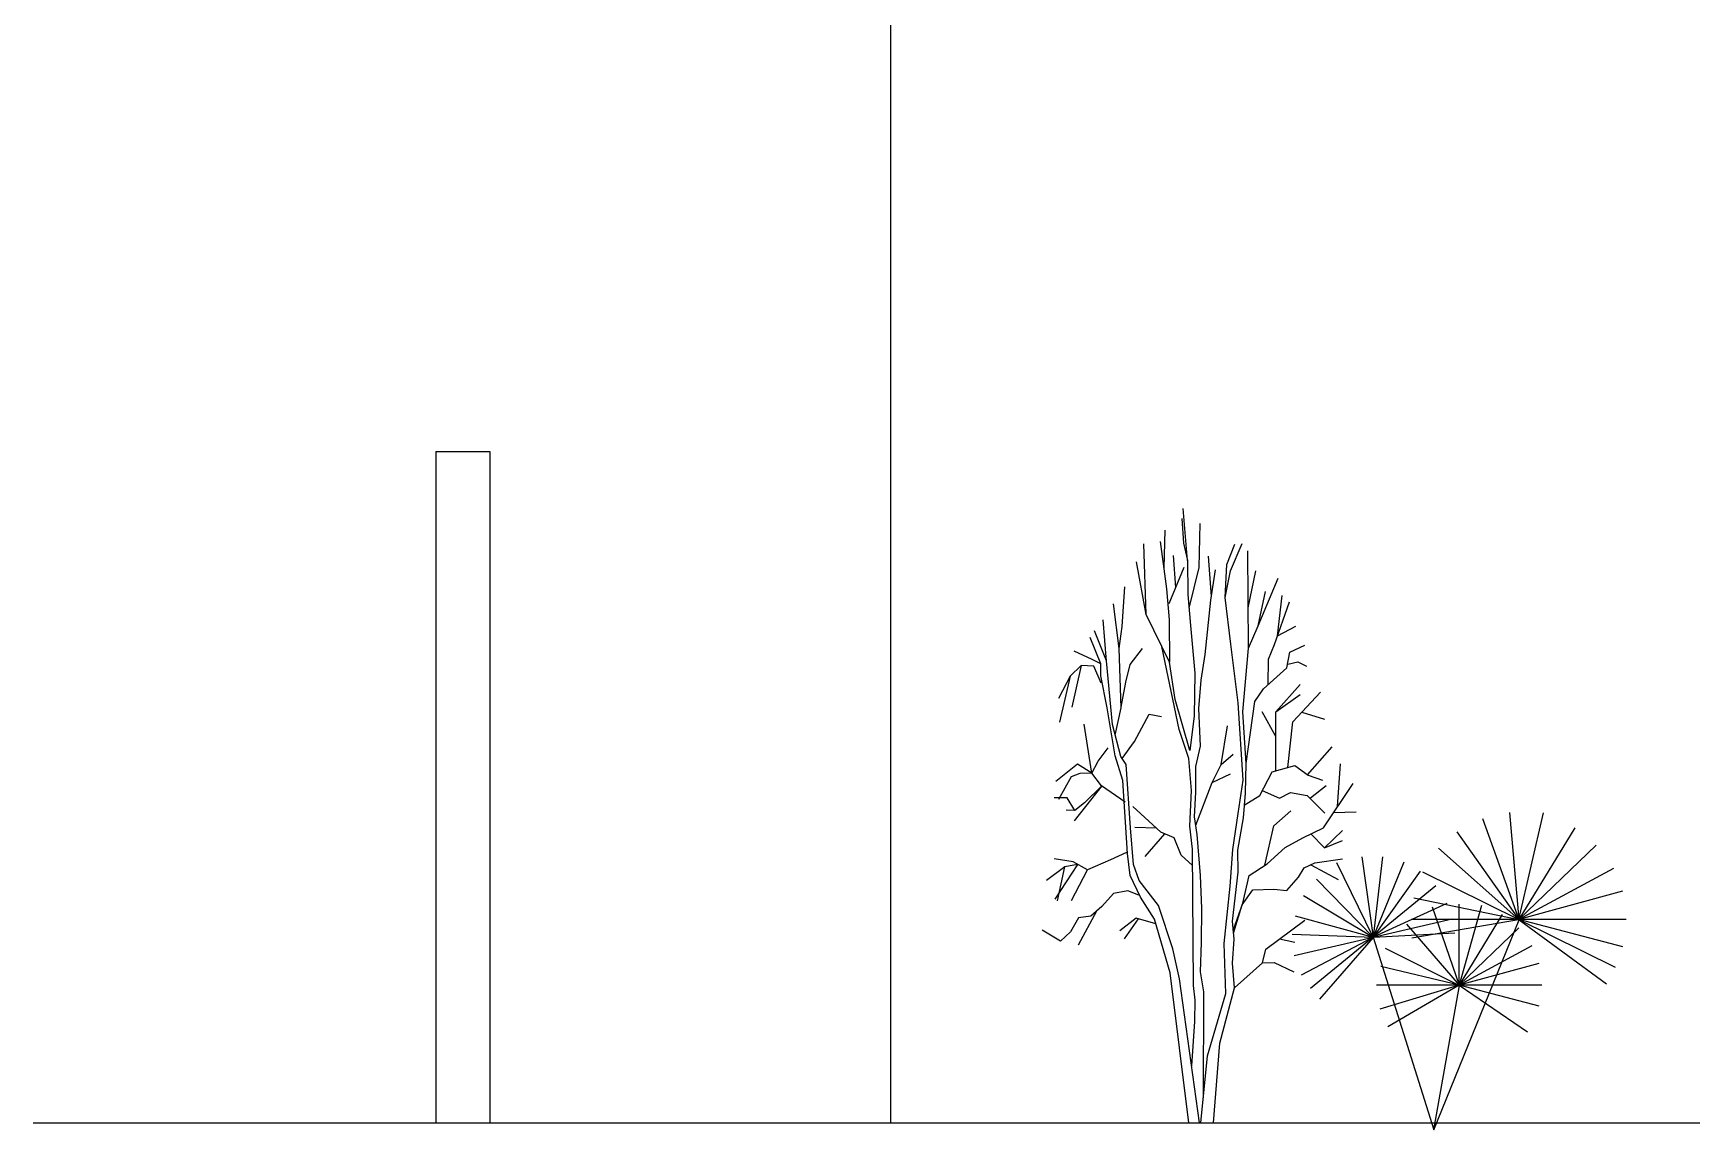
# Model space of a CAD drawing. Header units: millimetres. Extents: x 237 to 339, y 16 to 52.
# Drawn here: x 315.73 to 321.9, y 42.44 to 46.53 of the extents above; entities that cross this region are included whole.
import ezdxf

# ---------------------------------------------------------------- set-up
doc = ezdxf.new("R2010")
doc.units = ezdxf.units.MM
doc.header["$LTSCALE"] = 0.6
doc.header["$MEASUREMENT"] = 0
for name, color, linetype in [('0.3', 3, 'Continuous'), ('0.4', 4, 'Continuous'), ('VEGETAÇAO', 76, 'Continuous')]:
    doc.layers.add(name, color=color, linetype=linetype)

msp = doc.modelspace()

# ---------------------------------------------------------------- linework, layer by layer
at = {"color": 76}
msp.add_line((320.0263, 44.5646), (320.0101, 44.7591), dxfattribs=at)
at = {"layer": '0.3', "lineweight": -3}
for p, q in [((318.9204, 48.5703), (318.9204, 45.5703)), ((318.9204, 45.5703), (318.9204, 42.4706))]:
    msp.add_line(p, q, dxfattribs=at)
at = {"layer": '0.4', "lineweight": -3}
for p, q in [((317.2273, 44.9706), (317.2273, 42.4706)), ((317.2273, 44.9706), (317.4273, 44.9706)), ((317.4273, 44.9706), (317.4273, 42.4706)), ((315.7273, 42.4706), (338.6775, 42.4706))]:
    msp.add_line(p, q, dxfattribs=at)
at = {"layer": 'VEGETAÇAO', "color": 76}
for p, q in [((320.0049, 44.7208), (320.0114, 44.6294)), ((319.9387, 44.538), (319.9432, 44.6775)), ((320.0693, 44.5389), (320.0727, 44.7029)), ((319.8717, 44.3636), (319.8633, 44.6267)), ((319.949, 44.4592), (319.9258, 44.6359)), ((320.0114, 44.6294), (320.0263, 44.5646)), ((320.1725, 44.5497), (320.2018, 44.6259)), ((320.186, 44.5269), (320.2294, 44.6283)), ((320.2526, 44.2387), (320.2504, 44.6005)), ((319.8717, 44.3636), (319.8355, 44.5603)), ((319.9583, 44.405), (320.0139, 44.5398)), ((319.9829, 44.4646), (319.9742, 44.5831)), ((320.0263, 44.5646), (320.0276, 44.4379)), ((320.0317, 44.3873), (320.0693, 44.5389)), ((320.1154, 44.4314), (320.1045, 44.5813)), ((320.1667, 44.4266), (320.1725, 44.5497)), ((320.1133, 44.4177), (320.13, 44.5305)), ((320.1667, 44.4266), (320.186, 44.5269)), ((320.2517, 44.3885), (320.2806, 44.5269)), ((320.2889, 44.322), (320.3633, 44.4992)), ((319.7831, 44.3193), (319.7922, 44.4669)), ((319.9589, 44.3436), (319.949, 44.4592)), ((320.0276, 44.4379), (320.0375, 44.3222)), ((320.092, 44.215), (320.1133, 44.4177)), ((320.1878, 44.2528), (320.1667, 44.4266)), ((320.2889, 44.322), (320.3161, 44.4489)), ((320.3502, 44.2522), (320.4055, 44.4113)), ((320.3614, 44.2845), (320.379, 44.4347)), ((319.7712, 44.2369), (319.7501, 44.4039)), ((319.959, 44.1865), (319.8717, 44.3636)), ((319.7238, 44.1912), (319.6793, 44.3024)), ((319.724, 44.1898), (319.7116, 44.3439)), ((319.7712, 44.2369), (319.7831, 44.3193)), ((319.9605, 44.1866), (319.9589, 44.3436)), ((320.0375, 44.3222), (320.0536, 44.1453)), ((320.2526, 44.2387), (320.2889, 44.322)), ((320.3614, 44.2845), (320.4299, 44.3205)), ((319.6704, 44.196), (319.6039, 44.2276)), ((319.7026, 44.1797), (319.6639, 44.2777)), ((319.7791, 44.0158), (319.7712, 44.2369)), ((319.813, 44.177), (319.8587, 44.2373)), ((319.9952, 43.9353), (319.9302, 44.2449)), ((320.215, 44.0353), (320.1878, 44.2528)), ((320.2317, 44.0018), (320.2526, 44.2387)), ((320.3272, 44.1977), (320.3502, 44.2522)), ((320.4075, 44.2241), (320.4627, 44.2496)), ((319.6294, 44.1739), (319.5891, 44.1344)), ((319.6294, 44.1739), (319.5953, 44.0185)), ((319.6777, 44.1719), (319.6294, 44.1739)), ((319.7026, 44.1797), (319.6704, 44.196)), ((319.7048, 44.1085), (319.6777, 44.1719)), ((319.703, 44.1358), (319.7026, 44.1797)), ((319.7463, 43.9537), (319.7238, 44.1912)), ((319.7959, 44.112), (319.813, 44.177)), ((319.9798, 44.0468), (319.959, 44.1865)), ((320.0773, 44.1188), (320.092, 44.215)), ((320.3091, 44.0867), (320.3959, 44.1651)), ((320.3269, 44.1028), (320.3272, 44.1977)), ((320.3959, 44.1651), (320.4075, 44.2241)), ((320.3993, 44.1789), (320.4363, 44.1872)), ((320.4363, 44.1872), (320.4686, 44.1718)), ((319.5891, 44.1344), (319.5451, 44.0508)), ((319.5891, 44.1344), (319.5496, 43.9622)), ((319.7272, 44.0167), (319.703, 44.1358)), ((319.7791, 44.0187), (319.7959, 44.112)), ((320.0536, 44.1453), (320.0507, 43.9848)), ((320.0677, 44.0131), (320.0773, 44.1188)), ((320.3554, 44.0013), (320.446, 44.1027)), ((320.0352, 43.8578), (319.9798, 44.0468)), ((320.2764, 44.0397), (320.3091, 44.0867)), ((320.3554, 44.0013), (320.446, 44.0658)), ((320.4184, 43.9644), (320.5208, 44.075)), ((319.756, 43.8374), (319.7272, 44.0167)), ((319.7566, 43.9142), (319.7791, 44.0158)), ((319.8282, 43.8909), (319.8826, 43.9924)), ((319.8826, 43.9924), (319.929, 43.9835)), ((320.0507, 43.9848), (320.0352, 43.8578)), ((320.0742, 43.8729), (320.0677, 44.0131)), ((320.2328, 43.7463), (320.215, 44.0353)), ((320.2444, 43.8082), (320.2317, 44.0018)), ((320.2444, 43.8082), (320.2764, 44.0397)), ((320.3551, 43.9092), (320.3042, 44.0013)), ((320.3546, 43.7816), (320.3554, 44.0013)), ((320.4515, 44.0001), (320.5366, 43.9736)), ((319.6691, 43.7726), (319.6408, 43.9559)), ((319.7774, 43.8343), (319.7463, 43.9537)), ((320.0304, 43.8274), (319.9952, 43.9353)), ((320.1518, 43.8047), (320.1752, 43.949)), ((320.3998, 43.7942), (320.4184, 43.9644)), ((319.6936, 43.8174), (319.7308, 43.8667)), ((319.7826, 43.8277), (319.8282, 43.8909)), ((320.0572, 43.7972), (320.0742, 43.8729)), ((320.4732, 43.7665), (320.5643, 43.8711)), ((319.6161, 43.8066), (319.5351, 43.7415)), ((319.6691, 43.7726), (319.6161, 43.8066)), ((319.6691, 43.7726), (319.6936, 43.8174)), ((319.7855, 43.7458), (319.756, 43.8374)), ((319.7971, 43.8048), (319.7774, 43.8343)), ((319.8138, 43.5694), (319.7971, 43.8048)), ((320.0403, 43.7078), (320.0304, 43.8274)), ((320.0567, 43.7016), (320.0572, 43.7972)), ((320.1184, 43.7381), (320.1518, 43.8047)), ((320.1518, 43.8047), (320.1956, 43.8434)), ((320.2419, 43.6989), (320.2444, 43.8082)), ((320.3409, 43.7778), (320.4261, 43.8015)), ((320.4261, 43.8015), (320.4748, 43.7653)), ((320.5849, 43.6487), (320.5957, 43.8076)), ((319.593, 43.759), (319.5455, 43.6752)), ((319.6249, 43.7711), (319.593, 43.759)), ((319.6691, 43.7726), (319.6249, 43.7711)), ((319.7053, 43.7262), (319.6691, 43.7726)), ((319.8025, 43.4734), (319.7855, 43.7458)), ((320.0566, 43.5793), (320.1184, 43.7381)), ((320.1184, 43.7382), (320.186, 43.7708)), ((320.2142, 43.6227), (320.2328, 43.7463)), ((320.2954, 43.6902), (320.3409, 43.7778)), ((320.4748, 43.7653), (320.5284, 43.7469)), ((320.5318, 43.5695), (320.6426, 43.7346)), ((319.5775, 43.6804), (319.5296, 43.6815)), ((319.6065, 43.6337), (319.5775, 43.6804)), ((319.7067, 43.7252), (319.6033, 43.5955)), ((319.7067, 43.7252), (319.6418, 43.6623)), ((319.7934, 43.6642), (319.7053, 43.7262)), ((320.0346, 43.5749), (320.0403, 43.7078)), ((320.052, 43.6097), (320.0567, 43.7016)), ((320.2342, 43.6059), (320.2419, 43.6989)), ((320.2373, 43.6538), (320.2954, 43.6902)), ((320.3046, 43.7078), (320.3688, 43.6793)), ((320.3688, 43.6793), (320.4093, 43.7014)), ((320.4093, 43.7014), (320.472, 43.6901)), ((320.472, 43.6901), (320.5368, 43.6243)), ((320.4844, 43.6808), (320.5429, 43.7269)), ((319.6065, 43.6337), (319.5744, 43.6354)), ((319.6418, 43.6623), (319.6065, 43.6337)), ((319.9264, 43.5532), (319.8221, 43.6487)), ((320.0618, 43.5447), (320.052, 43.6097)), ((320.1942, 43.4883), (320.2142, 43.6227)), ((320.3475, 43.5771), (320.4106, 43.6324)), ((320.5697, 43.6259), (320.6543, 43.6282)), ((321.2251, 43.6264), (321.26, 43.2279)), ((321.26, 43.2279), (321.3519, 43.6254)), ((319.8243, 43.4332), (319.8138, 43.5694)), ((319.9099, 43.5683), (319.83, 43.57)), ((319.9401, 43.5473), (319.8668, 43.4622)), ((319.9765, 43.5317), (319.9264, 43.5532)), ((320.0446, 43.4894), (320.0346, 43.5749)), ((320.2136, 43.4861), (320.2342, 43.6059)), ((320.3137, 43.4296), (320.3475, 43.5771)), ((320.4559, 43.5324), (320.5318, 43.5695)), ((320.4857, 43.547), (320.5366, 43.4941)), ((320.5366, 43.4941), (320.6035, 43.5587)), ((321.029, 43.5545), (321.26, 43.2279)), ((321.1251, 43.6045), (321.26, 43.2279)), ((321.4685, 43.5693), (321.26, 43.2279)), ((320.0021, 43.4673), (319.9765, 43.5317)), ((320.0478, 42.9814), (320.0446, 43.4894)), ((320.0741, 43.392), (320.0618, 43.5447)), ((320.185, 43.3514), (320.1942, 43.4883)), ((320.2144, 43.4042), (320.2136, 43.4861)), ((320.323, 43.4357), (320.3901, 43.4958)), ((320.3901, 43.4958), (320.4559, 43.5324)), ((320.5366, 43.4941), (320.6035, 43.5218)), ((320.9608, 43.4934), (321.26, 43.2279)), ((321.5483, 43.5052), (321.26, 43.2279)), ((319.5695, 43.4235), (319.5008, 43.3731)), ((319.5998, 43.4422), (319.53, 43.4532)), ((319.6157, 43.4321), (319.5315, 43.3031)), ((319.5423, 43.2967), (319.5695, 43.4235)), ((319.6157, 43.4321), (319.5695, 43.4235)), ((319.6535, 43.4131), (319.5998, 43.4422)), ((319.7386, 43.4505), (319.6535, 43.4131)), ((319.7989, 43.4771), (319.7386, 43.4505)), ((319.812, 43.3918), (319.8025, 43.4734)), ((319.8463, 43.3726), (319.8243, 43.4332)), ((320.045, 43.4284), (320.0021, 43.4673)), ((320.2558, 43.3921), (320.323, 43.4357)), ((320.4606, 43.4204), (320.4996, 43.4385)), ((320.4848, 43.4317), (320.5865, 43.3772)), ((320.4996, 43.4385), (320.6027, 43.4532)), ((320.7173, 43.162), (320.5824, 43.4385)), ((320.6754, 43.4608), (320.7173, 43.162)), ((320.7526, 43.4616), (320.7173, 43.162)), ((320.8317, 43.4411), (320.7173, 43.162)), ((319.5942, 43.2986), (319.6535, 43.4131)), ((319.8505, 43.3113), (319.812, 43.3918)), ((319.9185, 43.2798), (319.8463, 43.3726)), ((320.079, 43.2693), (320.0741, 43.392)), ((320.1934, 43.222), (320.2144, 43.4042)), ((320.2319, 43.2888), (320.2558, 43.3921)), ((320.3953, 43.336), (320.4396, 43.3855)), ((320.4396, 43.3855), (320.4606, 43.4204)), ((320.5062, 43.3776), (320.7173, 43.162)), ((320.8922, 43.4078), (320.7173, 43.162)), ((320.9017, 43.4058), (321.6183, 43.0501)), ((321.6121, 43.4177), (321.26, 43.2279)), ((319.7506, 43.3251), (319.7064, 43.2756)), ((319.804, 43.334), (319.7506, 43.3251)), ((319.8449, 43.318), (319.804, 43.334)), ((319.9028, 43.2285), (319.8505, 43.3113)), ((320.1622, 43.1389), (320.185, 43.3514)), ((320.23, 43.2819), (320.2691, 43.338)), ((320.2691, 43.338), (320.3474, 43.341)), ((320.3474, 43.341), (320.3953, 43.336)), ((320.4584, 43.3169), (320.7173, 43.162)), ((320.9505, 43.3534), (320.4841, 42.9705)), ((320.8682, 43.3083), (321.26, 43.2279)), ((321.6461, 43.3327), (321.26, 43.2279)), ((319.6872, 43.2586), (319.6188, 43.1318)), ((319.666, 43.2399), (319.6198, 43.2343)), ((319.7064, 43.2756), (319.666, 43.2399)), ((319.9716, 43.118), (319.9185, 43.2798)), ((320.0782, 43.1425), (320.079, 43.2693)), ((320.1965, 43.1865), (320.2319, 43.2888)), ((320.1972, 43.1774), (320.23, 43.2819)), ((320.4263, 43.2418), (320.7173, 43.162)), ((320.9917, 43.2874), (320.7173, 43.162)), ((320.9365, 43.2744), (321.0376, 42.9835)), ((321.0376, 42.9835), (321.0376, 43.2854)), ((321.1207, 43.28), (321.0376, 42.9835)), ((321.1981, 43.2463), (321.0376, 42.9835)), ((319.553, 43.1469), (319.4849, 43.1882)), ((319.5898, 43.1824), (319.553, 43.1469)), ((319.6198, 43.2343), (319.5898, 43.1824)), ((319.8351, 43.2327), (319.7735, 43.1855)), ((319.8422, 43.2307), (319.7895, 43.1559)), ((319.9076, 43.212), (319.8351, 43.2327)), ((319.9619, 43.0288), (319.9028, 43.2285)), ((320.1992, 43.1539), (320.1934, 43.222)), ((320.3177, 43.1175), (320.4626, 43.2254)), ((320.4233, 43.0942), (321.0113, 43.2297)), ((320.7186, 43.1616), (321.0221, 43.1784)), ((320.841, 43.2101), (321.0376, 42.9835)), ((321.66, 43.2279), (320.86, 43.2279)), ((321.2584, 43.227), (320.8613, 43.1584)), ((320.9433, 42.4443), (321.2611, 43.2264)), ((321.2595, 43.197), (321.0376, 42.9835)), ((321.6467, 43.1256), (321.26, 43.2279)), ((321.2611, 43.2264), (321.5862, 42.9883)), ((319.9962, 43.0067), (319.9716, 43.118)), ((320.0743, 43.0331), (320.0782, 43.1425)), ((320.1693, 42.9519), (320.1622, 43.1389)), ((320.193, 43.0649), (320.1992, 43.1539)), ((320.3055, 43.0663), (320.3177, 43.1175)), ((320.3688, 43.1556), (320.426, 43.1429)), ((320.4158, 43.1736), (320.7173, 43.162)), ((320.4504, 43.0213), (320.7173, 43.162)), ((320.7168, 43.1607), (320.5181, 42.9306)), ((320.7177, 43.1623), (320.9433, 42.4443)), ((320.7617, 43.1204), (321.0384, 42.9823)), ((321.3087, 43.1296), (321.0376, 42.9835)), ((320.2011, 42.9736), (320.193, 43.0649)), ((320.2011, 42.9736), (320.3055, 43.0663)), ((320.3055, 43.0663), (320.3482, 43.0679)), ((320.3482, 43.0679), (320.4219, 43.0327)), ((321.0376, 42.9835), (320.7459, 43.0525)), ((321.3348, 43.0641), (321.0376, 42.9835)), ((320.0307, 42.4706), (319.9619, 43.0288)), ((320.0711, 42.4706), (319.9962, 43.0067)), ((320.0873, 42.9585), (320.0743, 43.0331)), ((320.054, 42.927), (320.0478, 42.9814)), ((320.0852, 42.5634), (320.0873, 42.9585)), ((320.1004, 42.72), (320.1693, 42.9519)), ((320.1463, 42.7666), (320.2011, 42.9736)), ((321.3456, 42.9835), (320.7296, 42.9835)), ((321.0376, 42.9835), (320.7428, 42.8942)), ((321.0376, 42.9835), (320.772, 42.8275)), ((320.9433, 42.4443), (321.0383, 42.9824)), ((321.3353, 42.9047), (321.0376, 42.9835)), ((321.0376, 42.9835), (321.2919, 42.8097)), ((320.0528, 42.8479), (320.054, 42.927)), ((320.0415, 42.6825), (320.0528, 42.8479)), ((320.123, 42.4706), (320.1463, 42.7666)), ((320.0762, 42.4706), (320.1004, 42.72))]:
    msp.add_line(p, q, dxfattribs=at)

doc.saveas('drawing.dxf')
